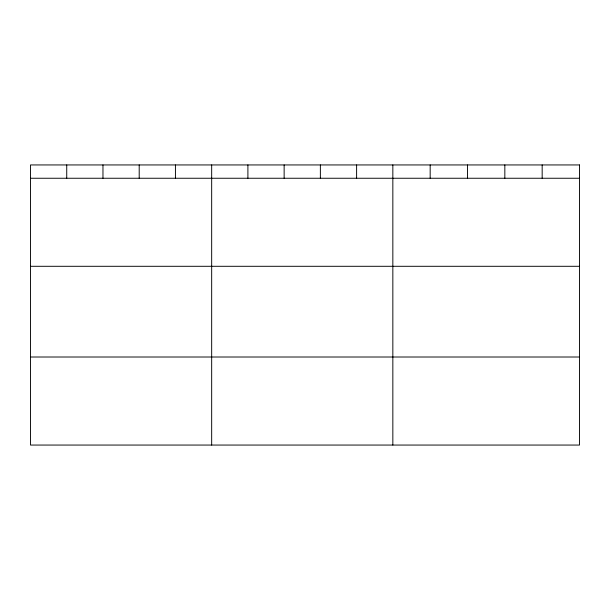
<?xml version="1.0" encoding="UTF-8"?>
<svg xmlns="http://www.w3.org/2000/svg" width="610" height="610" viewBox="0 0 610 610"><rect width="100%" height="100%" fill="white"/><g stroke="black" fill="none" stroke-linecap="round" stroke-linejoin="round"><path stroke-width="0.91" d="M30.5 178.25L579.5 178.25M30.5 266.296L579.5 266.296M30.5 357.01L579.5 357.01M542.168 164.944L542.168 178.25M504.836 164.944L504.836 178.25M467.504 164.944L467.504 178.25M430.172 164.944L430.172 178.25M392.84 164.944L392.84 445.056M356.606 164.944L356.606 178.25M320.372 164.944L320.372 178.25M284.138 164.944L284.138 178.25M247.904 164.944L247.904 178.25M211.67 164.944L211.67 445.056M175.436 164.944L175.436 178.25M139.202 164.944L139.202 178.25M102.968 164.944L102.968 178.25M66.734 164.944L66.734 178.25M579.5 164.944L30.5 164.944L30.5 445.056L579.5 445.056L579.5 164.944"/></g></svg>
